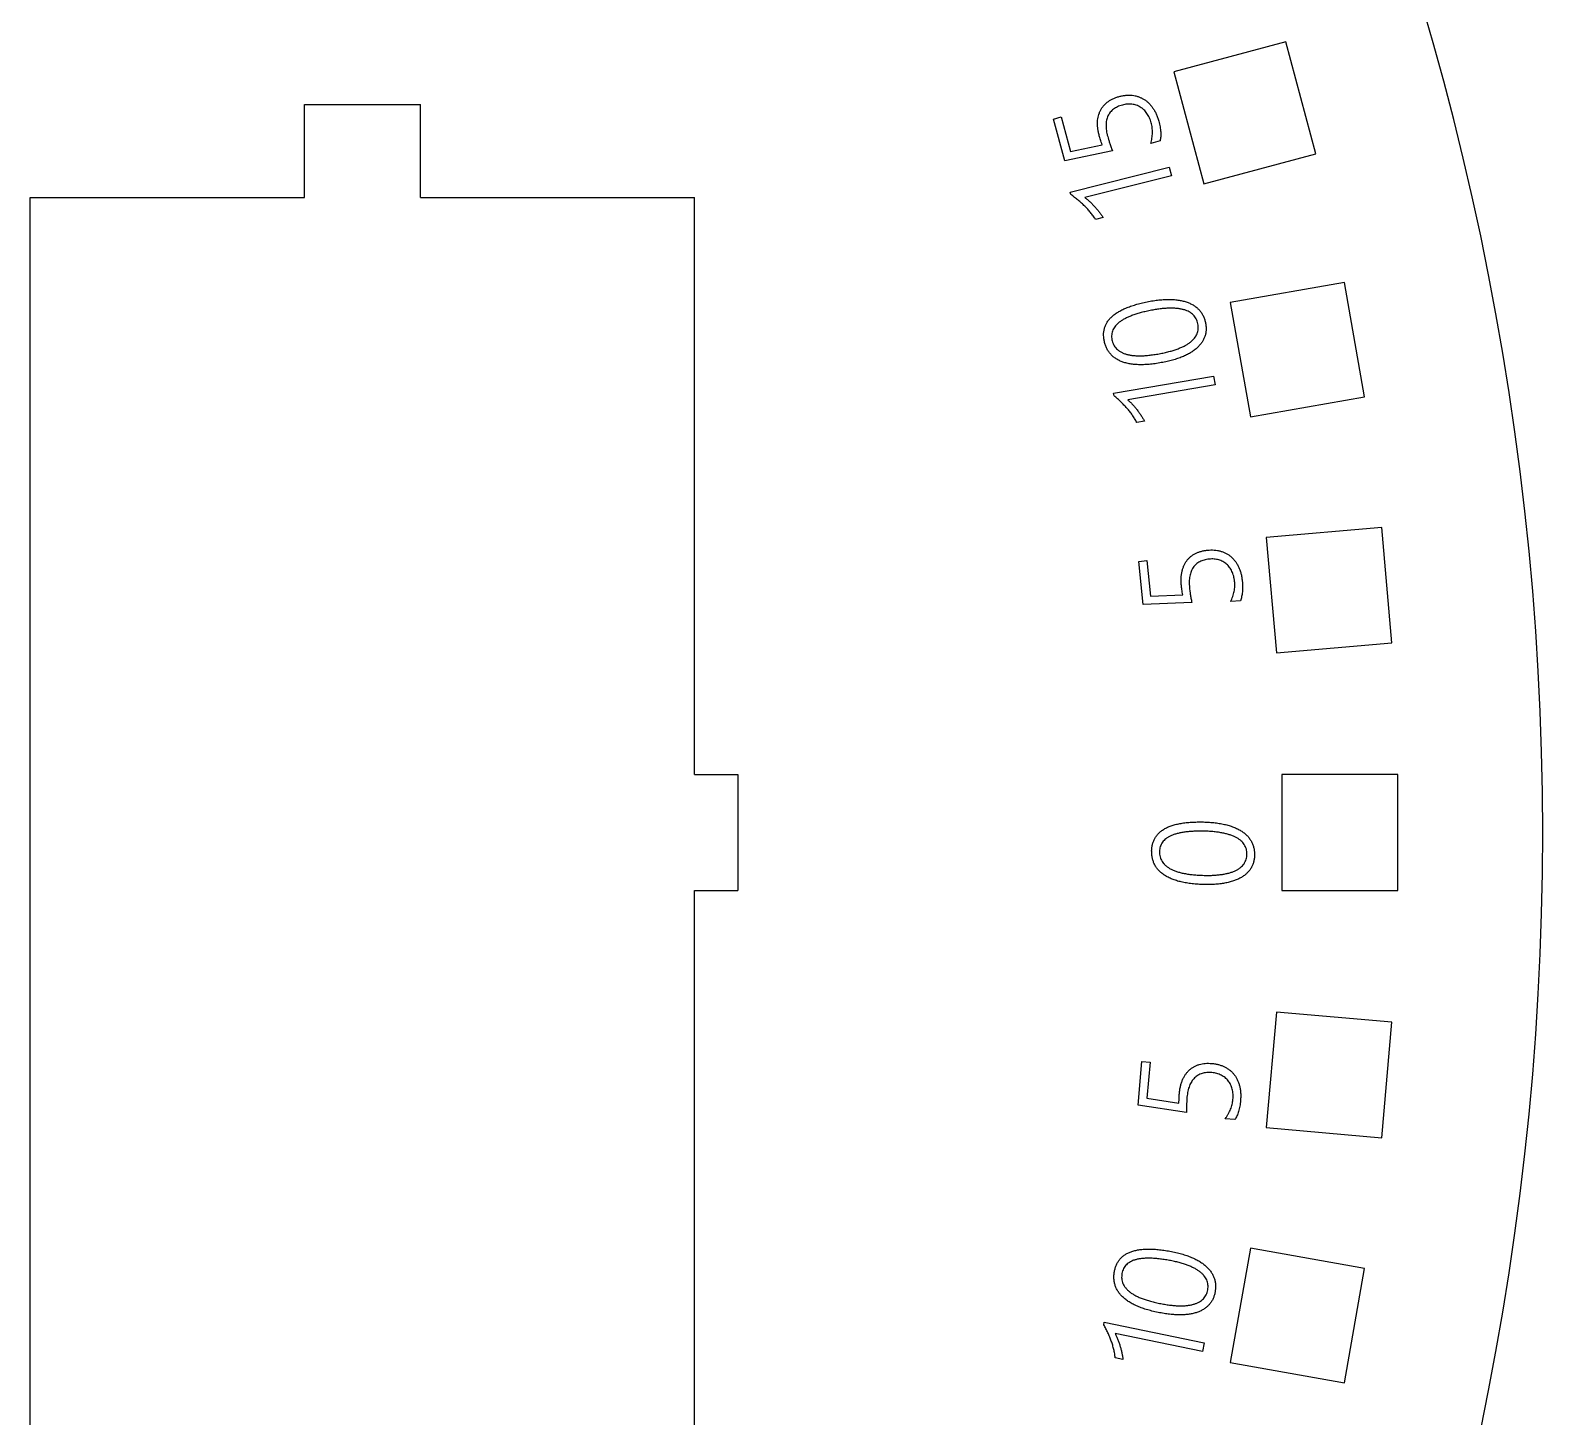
# Model space of a CAD drawing. Header units: millimetres. Extents: x 0 to 333, y 0 to 392.
# Drawn here: x 156 to 208.1, y 135.1 to 182.9 of the extents above; entities that cross this region are included whole.
import ezdxf

# ---------------------------------------------------------------- set-up
doc = ezdxf.new("R2010")
doc.units = ezdxf.units.MM

msp = doc.modelspace()

# ---------------------------------------------------------------- linework, layer by layer
at = {"color": 7, "linetype": 'Continuous', "lineweight": 25}
for p, q in [((199.267, 182.546), (195.403, 181.51)), ((200.302, 178.682), (199.267, 182.546)), ((195.403, 181.51), (196.438, 177.647)), ((165.425, 180.376), (169.425, 180.376)), ((165.425, 177.176), (165.425, 180.376)), ((169.425, 177.176), (169.425, 180.376)), ((191.247, 179.88), (191.514, 179.953)), ((191.514, 179.953), (191.84, 178.764)), ((191.641, 178.44), (191.247, 179.88)), ((191.84, 178.764), (192.931, 178.988)), ((194.928, 179.126), (194.605, 179.037)), ((193.285, 178.78), (191.641, 178.44)), ((196.438, 177.647), (200.302, 178.682)), ((191.829, 177.36), (195.241, 178.217)), ((195.316, 177.919), (192.332, 177.169)), ((195.241, 178.217), (195.316, 177.919)), ((191.851, 177.273), (191.829, 177.36)), ((155.975, 177.176), (165.425, 177.176)), ((155.975, 133.376), (155.975, 177.176)), ((169.425, 177.176), (178.875, 177.176)), ((178.875, 157.276), (178.875, 177.176)), ((192.968, 176.48), (192.705, 176.414)), ((201.286, 174.246), (197.346, 173.551)), ((201.98, 170.306), (201.286, 174.246)), ((197.346, 173.551), (198.041, 169.612)), ((193.326, 170.423), (196.771, 171.012)), ((196.822, 170.711), (193.81, 170.196)), ((196.771, 171.012), (196.822, 170.711)), ((193.341, 170.337), (193.326, 170.423)), ((198.041, 169.612), (201.98, 170.306)), ((194.387, 169.466), (194.121, 169.42)), ((202.573, 165.801), (198.589, 165.452)), ((198.589, 165.452), (198.937, 161.468)), ((202.922, 161.816), (202.573, 165.801)), ((194.2, 164.627), (194.476, 164.654)), ((194.348, 163.145), (194.2, 164.627)), ((194.476, 164.654), (194.598, 163.43)), ((194.598, 163.43), (195.708, 163.47)), ((197.694, 163.272), (197.362, 163.239)), ((196.021, 163.206), (194.348, 163.145)), ((198.937, 161.468), (202.922, 161.816)), ((178.875, 157.276), (180.375, 157.276)), ((180.375, 157.276), (180.375, 153.276)), ((203.12, 157.276), (199.12, 157.276)), ((199.12, 157.276), (199.12, 153.276)), ((203.12, 153.276), (203.12, 157.276)), ((178.875, 133.376), (178.875, 153.276)), ((178.875, 153.276), (180.375, 153.276)), ((199.12, 153.276), (203.12, 153.276)), ((198.937, 149.085), (198.589, 145.101)), ((202.922, 148.737), (198.937, 149.085)), ((202.573, 144.752), (202.922, 148.737)), ((194.169, 145.882), (194.302, 147.379)), ((194.302, 147.379), (194.58, 147.354)), ((194.58, 147.354), (194.47, 146.118)), ((194.47, 146.118), (195.577, 145.947)), ((195.838, 145.627), (194.169, 145.882)), ((197.507, 145.377), (197.171, 145.407)), ((198.589, 145.101), (202.573, 144.752)), ((198.041, 140.941), (197.346, 137.002)), ((201.98, 140.247), (198.041, 140.941)), ((201.286, 136.307), (201.98, 140.247)), ((192.987, 138.305), (193.005, 138.391)), ((193.005, 138.391), (196.449, 137.678)), ((196.387, 137.377), (193.374, 138.001)), ((196.449, 137.678), (196.387, 137.377)), ((193.647, 137.104), (193.381, 137.159)), ((197.346, 137.002), (201.286, 136.307))]:
    msp.add_line(p, q, dxfattribs=at)
msp.add_arc((108.12, 155.276), 100, 309.64611, 50.35389, dxfattribs=at)
for points, knots in [([(192.83, 179.302), (192.819, 179.345), (192.798, 179.428), (192.778, 179.552), (192.767, 179.67), (192.769, 179.784), (192.78, 179.891), (192.801, 179.993), (192.831, 180.089), (192.87, 180.179), (192.92, 180.262), (192.979, 180.34), (193.047, 180.411), (193.124, 180.475), (193.21, 180.532), (193.304, 180.582), (193.407, 180.625), (193.48, 180.646), (193.517, 180.658)], [0, 0, 0, 0, 0.0765168, 0.1490032, 0.2179308, 0.2833322, 0.3457858, 0.4057986, 0.4635562, 0.5202675, 0.5761344, 0.6324836, 0.6889168, 0.7467388, 0.8066275, 0.8680803, 0.9326225, 1, 1, 1, 1]), ([(193.517, 180.658), (193.556, 180.667), (193.631, 180.686), (193.745, 180.701), (193.857, 180.707), (193.965, 180.7), (194.071, 180.684), (194.172, 180.656), (194.268, 180.618), (194.36, 180.57), (194.447, 180.511), (194.528, 180.441), (194.604, 180.361), (194.673, 180.269), (194.738, 180.169), (194.793, 180.057), (194.842, 179.937), (194.867, 179.852), (194.88, 179.808)], [0, 0, 0, 0, 0.0657235, 0.1288603, 0.1899063, 0.2498216, 0.3083733, 0.3659405, 0.4226371, 0.4796442, 0.5373281, 0.5960974, 0.6563813, 0.7194019, 0.7851242, 0.8534828, 0.924697, 1, 1, 1, 1]), ([(193.626, 180.363), (193.596, 180.354), (193.539, 180.337), (193.459, 180.303), (193.386, 180.264), (193.32, 180.22), (193.261, 180.17), (193.209, 180.115), (193.166, 180.053), (193.129, 179.987), (193.101, 179.915), (193.08, 179.838), (193.067, 179.756), (193.063, 179.669), (193.064, 179.578), (193.076, 179.481), (193.093, 179.379), (193.111, 179.311), (193.121, 179.275)], [0, 0, 0, 0, 0.066911, 0.130374, 0.190922, 0.248451, 0.304358, 0.359403, 0.414077, 0.469078, 0.525409, 0.583533, 0.64338, 0.706747, 0.773658, 0.844609, 0.919886, 1, 1, 1, 1]), ([(194.622, 179.75), (194.613, 179.781), (194.596, 179.841), (194.561, 179.925), (194.521, 180.005), (194.475, 180.076), (194.425, 180.141), (194.37, 180.2), (194.31, 180.25), (194.246, 180.293), (194.179, 180.33), (194.108, 180.358), (194.034, 180.379), (193.956, 180.391), (193.876, 180.397), (193.793, 180.394), (193.709, 180.383), (193.654, 180.369), (193.626, 180.363)], [0, 0, 0, 0, 0.072191, 0.141968, 0.208415, 0.273071, 0.33563, 0.395792, 0.455, 0.513084, 0.570654, 0.628633, 0.686754, 0.746757, 0.807739, 0.869683, 0.933787, 1, 1, 1, 1]), ([(194.605, 179.037), (194.613, 179.068), (194.629, 179.131), (194.647, 179.224), (194.658, 179.316), (194.665, 179.407), (194.663, 179.495), (194.656, 179.582), (194.643, 179.667), (194.629, 179.723), (194.622, 179.75)], [0, 0, 0, 0, 0.135486, 0.267381, 0.394997, 0.519927, 0.642662, 0.762838, 0.882116, 1, 1, 1, 1]), ([(194.88, 179.808), (194.888, 179.775), (194.905, 179.71), (194.925, 179.614), (194.939, 179.522), (194.949, 179.435), (194.951, 179.352), (194.95, 179.272), (194.942, 179.197), (194.932, 179.149), (194.928, 179.126)], [0, 0, 0, 0, 0.149208, 0.29081, 0.424881, 0.551911, 0.672145, 0.787215, 0.895645, 1, 1, 1, 1]), ([(192.931, 178.988), (192.92, 179.019), (192.9, 179.078), (192.873, 179.161), (192.849, 179.235), (192.836, 179.281), (192.83, 179.302)], [0, 0, 0, 0, 0.2995404, 0.5644339, 0.7987874, 1, 1, 1, 1]), ([(193.121, 179.275), (193.13, 179.243), (193.15, 179.172), (193.188, 179.058), (193.233, 178.925), (193.267, 178.83), (193.285, 178.78)], [0, 0, 0, 0, 0.192687, 0.42395, 0.692603, 1, 1, 1, 1]), ([(192.705, 176.414), (192.678, 176.455), (192.625, 176.539), (192.534, 176.657), (192.436, 176.771), (192.33, 176.879), (192.219, 176.983), (192.102, 177.084), (191.979, 177.181), (191.894, 177.242), (191.851, 177.273)], [0, 0, 0, 0, 0.122077, 0.244066, 0.36692, 0.490274, 0.615329, 0.741904, 0.870214, 1, 1, 1, 1]), ([(192.332, 177.169), (192.363, 177.147), (192.426, 177.101), (192.514, 177.02), (192.603, 176.935), (192.687, 176.845), (192.768, 176.753), (192.842, 176.66), (192.909, 176.569), (192.949, 176.509), (192.968, 176.48)], [0, 0, 0, 0, 0.120801, 0.248667, 0.379524, 0.510949, 0.641004, 0.768929, 0.889432, 1, 1, 1, 1]), ([(194.533, 173.587), (194.602, 173.6), (194.737, 173.624), (194.934, 173.648), (195.121, 173.661), (195.297, 173.662), (195.462, 173.651), (195.616, 173.63), (195.758, 173.599), (195.889, 173.555), (196.009, 173.502), (196.117, 173.439), (196.213, 173.363), (196.296, 173.278), (196.367, 173.182), (196.424, 173.076), (196.469, 172.96), (196.487, 172.879), (196.497, 172.837)], [0, 0, 0, 0, 0.089701, 0.173942, 0.253213, 0.327809, 0.397737, 0.46333, 0.524991, 0.583297, 0.638636, 0.69151, 0.742479, 0.79268, 0.842792, 0.89354, 0.945433, 1, 1, 1, 1]), ([(193.001, 172.24), (192.994, 172.281), (192.98, 172.361), (192.98, 172.481), (192.992, 172.596), (193.021, 172.705), (193.064, 172.809), (193.123, 172.907), (193.197, 173), (193.286, 173.088), (193.391, 173.169), (193.509, 173.245), (193.643, 173.316), (193.792, 173.381), (193.956, 173.441), (194.135, 173.496), (194.328, 173.546), (194.463, 173.573), (194.533, 173.587)], [0, 0, 0, 0, 0.054571, 0.106477, 0.15622, 0.204778, 0.253377, 0.30297, 0.354211, 0.40839, 0.465374, 0.526816, 0.592603, 0.663151, 0.738905, 0.820402, 0.907173, 1, 1, 1, 1]), ([(194.63, 173.284), (194.569, 173.272), (194.452, 173.249), (194.283, 173.207), (194.127, 173.163), (193.985, 173.115), (193.854, 173.064), (193.737, 173.01), (193.632, 172.952), (193.539, 172.89), (193.46, 172.825), (193.393, 172.757), (193.339, 172.685), (193.299, 172.608), (193.271, 172.529), (193.256, 172.446), (193.254, 172.359), (193.263, 172.302), (193.267, 172.272)], [0, 0, 0, 0, 0.0984683, 0.1903697, 0.2765644, 0.3564871, 0.4305579, 0.49914, 0.5628693, 0.6214751, 0.6757774, 0.726121, 0.7735047, 0.8186593, 0.8629735, 0.9073756, 0.9525804, 1, 1, 1, 1]), ([(196.232, 172.82), (196.225, 172.85), (196.212, 172.907), (196.177, 172.987), (196.132, 173.059), (196.076, 173.125), (196.009, 173.181), (195.933, 173.232), (195.845, 173.272), (195.749, 173.305), (195.642, 173.33), (195.525, 173.348), (195.399, 173.356), (195.263, 173.359), (195.117, 173.352), (194.963, 173.338), (194.799, 173.316), (194.687, 173.295), (194.63, 173.284)], [0, 0, 0, 0, 0.048332, 0.095027, 0.140642, 0.186571, 0.23358, 0.282578, 0.33418, 0.38932, 0.448433, 0.511626, 0.580018, 0.653602, 0.732234, 0.816123, 0.905057, 1, 1, 1, 1]), ([(194.94, 171.795), (194.997, 171.806), (195.108, 171.828), (195.267, 171.868), (195.414, 171.912), (195.549, 171.959), (195.673, 172.01), (195.785, 172.064), (195.885, 172.123), (195.974, 172.186), (196.05, 172.253), (196.115, 172.323), (196.167, 172.398), (196.205, 172.476), (196.231, 172.557), (196.245, 172.642), (196.246, 172.731), (196.237, 172.79), (196.232, 172.82)], [0, 0, 0, 0, 0.094639, 0.183774, 0.267192, 0.345331, 0.41767, 0.485522, 0.548685, 0.607607, 0.66259, 0.71424, 0.763071, 0.81003, 0.855813, 0.902334, 0.949819, 1, 1, 1, 1]), ([(196.497, 172.837), (196.503, 172.797), (196.515, 172.72), (196.516, 172.603), (196.503, 172.491), (196.474, 172.383), (196.431, 172.28), (196.374, 172.18), (196.301, 172.087), (196.216, 171.997), (196.115, 171.913), (196.001, 171.834), (195.872, 171.761), (195.729, 171.694), (195.573, 171.632), (195.402, 171.578), (195.218, 171.529), (195.09, 171.503), (195.023, 171.489)], [0, 0, 0, 0, 0.053709, 0.105065, 0.155195, 0.204712, 0.254455, 0.305293, 0.357979, 0.413135, 0.471174, 0.532903, 0.598917, 0.66939, 0.744677, 0.824574, 0.909538, 1, 1, 1, 1]), ([(195.023, 171.489), (194.951, 171.476), (194.81, 171.45), (194.603, 171.425), (194.409, 171.409), (194.227, 171.406), (194.056, 171.414), (193.898, 171.434), (193.751, 171.466), (193.616, 171.508), (193.494, 171.562), (193.385, 171.627), (193.287, 171.702), (193.203, 171.789), (193.132, 171.886), (193.075, 171.994), (193.028, 172.112), (193.01, 172.196), (193.001, 172.24)], [0, 0, 0, 0, 0.091416, 0.176893, 0.257274, 0.332457, 0.402746, 0.468197, 0.529874, 0.587876, 0.642612, 0.694683, 0.745119, 0.794352, 0.843556, 0.893678, 0.945445, 1, 1, 1, 1]), ([(193.267, 172.272), (193.274, 172.242), (193.288, 172.182), (193.323, 172.1), (193.368, 172.024), (193.425, 171.957), (193.492, 171.898), (193.572, 171.848), (193.66, 171.804), (193.76, 171.77), (193.871, 171.743), (193.992, 171.725), (194.124, 171.715), (194.267, 171.715), (194.42, 171.721), (194.584, 171.738), (194.759, 171.761), (194.879, 171.783), (194.94, 171.795)], [0, 0, 0, 0, 0.048133, 0.094325, 0.139242, 0.184003, 0.230002, 0.278028, 0.328719, 0.383129, 0.44167, 0.505117, 0.573173, 0.646904, 0.726206, 0.811325, 0.902784, 1, 1, 1, 1]), ([(194.121, 169.42), (194.098, 169.463), (194.051, 169.55), (193.971, 169.675), (193.883, 169.794), (193.786, 169.91), (193.683, 170.02), (193.575, 170.129), (193.461, 170.235), (193.381, 170.303), (193.341, 170.337)], [0, 0, 0, 0, 0.122128, 0.243751, 0.366451, 0.489892, 0.614994, 0.74124, 0.86965, 1, 1, 1, 1]), ([(193.81, 170.196), (193.839, 170.171), (193.897, 170.121), (193.979, 170.035), (194.061, 169.944), (194.137, 169.848), (194.211, 169.751), (194.276, 169.653), (194.337, 169.559), (194.371, 169.496), (194.387, 169.466)], [0, 0, 0, 0, 0.12076, 0.24883, 0.38035, 0.511829, 0.641709, 0.768861, 0.889747, 1, 1, 1, 1]), ([(195.661, 163.795), (195.657, 163.839), (195.651, 163.924), (195.652, 164.049), (195.661, 164.167), (195.681, 164.278), (195.709, 164.383), (195.747, 164.479), (195.792, 164.569), (195.846, 164.651), (195.909, 164.725), (195.979, 164.792), (196.058, 164.849), (196.144, 164.9), (196.238, 164.941), (196.339, 164.975), (196.448, 164.999), (196.523, 165.008), (196.561, 165.013)], [0, 0, 0, 0, 0.076896, 0.149096, 0.217825, 0.283213, 0.345667, 0.405886, 0.463823, 0.520692, 0.576898, 0.632637, 0.688995, 0.746875, 0.806525, 0.868235, 0.932494, 1, 1, 1, 1]), ([(196.561, 165.013), (196.601, 165.016), (196.679, 165.022), (196.794, 165.019), (196.904, 165.004), (197.011, 164.98), (197.111, 164.946), (197.206, 164.903), (197.295, 164.849), (197.377, 164.786), (197.452, 164.713), (197.521, 164.631), (197.581, 164.54), (197.634, 164.439), (197.68, 164.329), (197.717, 164.211), (197.744, 164.085), (197.754, 163.997), (197.76, 163.952)], [0, 0, 0, 0, 0.06598, 0.129522, 0.190793, 0.25071, 0.309475, 0.36684, 0.423654, 0.480664, 0.538337, 0.597066, 0.657305, 0.720264, 0.785645, 0.853843, 0.924817, 1, 1, 1, 1]), ([(196.618, 164.705), (196.588, 164.702), (196.529, 164.694), (196.445, 164.675), (196.367, 164.649), (196.294, 164.616), (196.228, 164.577), (196.169, 164.531), (196.116, 164.478), (196.069, 164.419), (196.029, 164.353), (195.995, 164.281), (195.969, 164.202), (195.949, 164.118), (195.937, 164.027), (195.932, 163.93), (195.932, 163.827), (195.938, 163.757), (195.941, 163.72)], [0, 0, 0, 0, 0.067226, 0.130183, 0.190542, 0.248263, 0.304009, 0.359249, 0.413677, 0.468829, 0.524844, 0.582782, 0.643141, 0.706722, 0.773433, 0.844288, 0.919702, 1, 1, 1, 1]), ([(197.497, 163.937), (197.494, 163.969), (197.486, 164.031), (197.466, 164.12), (197.44, 164.204), (197.407, 164.283), (197.368, 164.355), (197.324, 164.421), (197.274, 164.481), (197.219, 164.534), (197.159, 164.582), (197.094, 164.622), (197.024, 164.654), (196.95, 164.68), (196.871, 164.698), (196.789, 164.709), (196.705, 164.712), (196.648, 164.708), (196.618, 164.705)], [0, 0, 0, 0, 0.072862, 0.141895, 0.208538, 0.272792, 0.335243, 0.395477, 0.454403, 0.512717, 0.570287, 0.627869, 0.686211, 0.746029, 0.806942, 0.869441, 0.933607, 1, 1, 1, 1]), ([(195.708, 163.47), (195.703, 163.502), (195.693, 163.563), (195.679, 163.65), (195.669, 163.726), (195.663, 163.774), (195.661, 163.795)], [0, 0, 0, 0, 0.29918, 0.565404, 0.800219, 1, 1, 1, 1]), ([(197.362, 163.239), (197.375, 163.269), (197.401, 163.327), (197.435, 163.416), (197.461, 163.505), (197.481, 163.593), (197.496, 163.68), (197.502, 163.766), (197.505, 163.852), (197.5, 163.909), (197.497, 163.937)], [0, 0, 0, 0, 0.1354701, 0.2670608, 0.3955151, 0.5198168, 0.6426095, 0.7622462, 0.8814927, 1, 1, 1, 1]), ([(197.76, 163.952), (197.763, 163.918), (197.768, 163.851), (197.772, 163.754), (197.772, 163.661), (197.765, 163.574), (197.754, 163.491), (197.739, 163.413), (197.72, 163.34), (197.702, 163.294), (197.694, 163.272)], [0, 0, 0, 0, 0.148459, 0.290412, 0.424052, 0.551856, 0.672093, 0.786202, 0.895926, 1, 1, 1, 1]), ([(195.941, 163.72), (195.945, 163.687), (195.952, 163.614), (195.971, 163.495), (195.993, 163.357), (196.012, 163.258), (196.021, 163.206)], [0, 0, 0, 0, 0.193344, 0.423416, 0.692656, 1, 1, 1, 1]), ([(194.637, 154.646), (194.639, 154.688), (194.644, 154.769), (194.668, 154.887), (194.703, 154.997), (194.756, 155.097), (194.82, 155.19), (194.898, 155.274), (194.99, 155.349), (195.096, 155.416), (195.215, 155.473), (195.347, 155.522), (195.493, 155.563), (195.653, 155.595), (195.826, 155.62), (196.012, 155.635), (196.211, 155.643), (196.349, 155.641), (196.42, 155.641)], [0, 0, 0, 0, 0.054508, 0.106457, 0.156248, 0.204851, 0.253412, 0.303007, 0.354119, 0.408248, 0.465551, 0.526906, 0.592383, 0.663285, 0.73908, 0.820252, 0.907072, 1, 1, 1, 1]), ([(196.42, 155.641), (196.491, 155.638), (196.628, 155.634), (196.826, 155.615), (197.011, 155.588), (197.184, 155.552), (197.343, 155.507), (197.489, 155.454), (197.622, 155.393), (197.742, 155.323), (197.847, 155.246), (197.94, 155.161), (198.017, 155.067), (198.08, 154.965), (198.129, 154.857), (198.163, 154.741), (198.183, 154.618), (198.183, 154.534), (198.184, 154.492)], [0, 0, 0, 0, 0.089626, 0.173821, 0.253115, 0.32772, 0.397637, 0.463227, 0.525199, 0.583379, 0.638608, 0.691547, 0.742561, 0.792757, 0.84279, 0.893271, 0.945585, 1, 1, 1, 1]), ([(196.452, 155.324), (196.39, 155.324), (196.27, 155.326), (196.096, 155.321), (195.935, 155.311), (195.784, 155.295), (195.646, 155.271), (195.52, 155.244), (195.405, 155.209), (195.302, 155.168), (195.21, 155.121), (195.131, 155.068), (195.063, 155.009), (195.006, 154.944), (194.963, 154.871), (194.931, 154.794), (194.91, 154.71), (194.907, 154.651), (194.905, 154.621)], [0, 0, 0, 0, 0.098255, 0.190522, 0.276537, 0.356437, 0.430888, 0.499566, 0.562919, 0.621359, 0.675572, 0.726314, 0.77352, 0.818638, 0.863056, 0.9071, 0.952388, 1, 1, 1, 1]), ([(197.921, 154.532), (197.921, 154.562), (197.92, 154.62), (197.903, 154.706), (197.875, 154.787), (197.832, 154.862), (197.78, 154.932), (197.715, 154.996), (197.638, 155.055), (197.55, 155.108), (197.451, 155.155), (197.341, 155.196), (197.219, 155.232), (197.086, 155.261), (196.943, 155.286), (196.788, 155.305), (196.623, 155.318), (196.51, 155.322), (196.452, 155.324)], [0, 0, 0, 0, 0.048318, 0.094743, 0.140659, 0.186606, 0.233643, 0.282397, 0.334267, 0.38925, 0.448355, 0.511747, 0.580098, 0.653511, 0.732038, 0.816179, 0.905311, 1, 1, 1, 1]), ([(196.458, 153.484), (196.384, 153.486), (196.241, 153.49), (196.033, 153.509), (195.84, 153.536), (195.66, 153.571), (195.495, 153.615), (195.344, 153.668), (195.208, 153.73), (195.085, 153.8), (194.977, 153.879), (194.883, 153.966), (194.804, 154.06), (194.74, 154.162), (194.692, 154.273), (194.658, 154.391), (194.638, 154.516), (194.637, 154.602), (194.637, 154.646)], [0, 0, 0, 0, 0.0912398, 0.1768944, 0.2574291, 0.3324942, 0.4027352, 0.4684397, 0.5300291, 0.5880145, 0.6427719, 0.6950757, 0.74528, 0.7944933, 0.8436806, 0.8938891, 0.9456259, 1, 1, 1, 1]), ([(194.905, 154.621), (194.906, 154.59), (194.907, 154.529), (194.924, 154.441), (194.952, 154.357), (194.993, 154.28), (195.047, 154.208), (195.113, 154.141), (195.191, 154.081), (195.281, 154.025), (195.384, 153.976), (195.499, 153.933), (195.626, 153.895), (195.765, 153.865), (195.917, 153.839), (196.081, 153.82), (196.257, 153.806), (196.379, 153.803), (196.442, 153.801)], [0, 0, 0, 0, 0.0480608, 0.0942809, 0.1392506, 0.1840061, 0.2301113, 0.2780546, 0.3287128, 0.3830229, 0.4417028, 0.5048012, 0.5732185, 0.6468387, 0.7260086, 0.8112879, 0.9024443, 1, 1, 1, 1]), ([(196.442, 153.801), (196.499, 153.8), (196.612, 153.799), (196.776, 153.803), (196.929, 153.816), (197.071, 153.833), (197.203, 153.857), (197.324, 153.887), (197.435, 153.923), (197.535, 153.966), (197.624, 154.015), (197.701, 154.07), (197.767, 154.132), (197.822, 154.2), (197.865, 154.274), (197.897, 154.355), (197.916, 154.441), (197.919, 154.501), (197.921, 154.532)], [0, 0, 0, 0, 0.094527, 0.183692, 0.266903, 0.34505, 0.417622, 0.485278, 0.5486, 0.60752, 0.662607, 0.714007, 0.76286, 0.809799, 0.855789, 0.902216, 0.950049, 1, 1, 1, 1]), ([(198.184, 154.492), (198.181, 154.451), (198.177, 154.373), (198.154, 154.259), (198.116, 154.153), (198.065, 154.052), (198.001, 153.96), (197.924, 153.875), (197.833, 153.798), (197.73, 153.729), (197.615, 153.668), (197.486, 153.615), (197.345, 153.572), (197.191, 153.536), (197.025, 153.508), (196.847, 153.491), (196.656, 153.482), (196.525, 153.483), (196.458, 153.484)], [0, 0, 0, 0, 0.053724, 0.105107, 0.155209, 0.20494, 0.255032, 0.305497, 0.358519, 0.413524, 0.471631, 0.533288, 0.599322, 0.669634, 0.74479, 0.824388, 0.909709, 1, 1, 1, 1]), ([(195.592, 146.279), (195.596, 146.323), (195.606, 146.409), (195.631, 146.533), (195.662, 146.648), (195.703, 146.754), (195.751, 146.851), (195.806, 146.94), (195.868, 147.02), (195.937, 147.091), (196.013, 147.152), (196.095, 147.206), (196.185, 147.247), (196.28, 147.281), (196.381, 147.305), (196.487, 147.318), (196.599, 147.323), (196.675, 147.317), (196.714, 147.315)], [0, 0, 0, 0, 0.076665, 0.149267, 0.217651, 0.282908, 0.345473, 0.405529, 0.463542, 0.520238, 0.576393, 0.632333, 0.688875, 0.746578, 0.806306, 0.868156, 0.932426, 1, 1, 1, 1]), ([(196.714, 147.315), (196.754, 147.31), (196.832, 147.302), (196.945, 147.276), (197.052, 147.242), (197.152, 147.199), (197.245, 147.146), (197.331, 147.085), (197.409, 147.016), (197.478, 146.937), (197.539, 146.851), (197.591, 146.756), (197.635, 146.654), (197.668, 146.544), (197.694, 146.426), (197.706, 146.302), (197.71, 146.172), (197.704, 146.083), (197.701, 146.037)], [0, 0, 0, 0, 0.0658937, 0.1288302, 0.1901994, 0.2499466, 0.3084595, 0.3658753, 0.4226206, 0.4796571, 0.5373894, 0.5960521, 0.6568718, 0.7199762, 0.7855732, 0.8536448, 0.9248408, 1, 1, 1, 1]), ([(196.713, 146.999), (196.682, 147.001), (196.623, 147.005), (196.535, 147.002), (196.453, 146.991), (196.375, 146.973), (196.302, 146.945), (196.234, 146.911), (196.172, 146.868), (196.113, 146.819), (196.062, 146.76), (196.014, 146.696), (195.974, 146.623), (195.939, 146.543), (195.909, 146.456), (195.885, 146.361), (195.867, 146.259), (195.859, 146.188), (195.855, 146.152)], [0, 0, 0, 0, 0.067121, 0.130594, 0.190479, 0.248275, 0.304415, 0.359313, 0.414246, 0.469462, 0.525702, 0.583682, 0.643947, 0.707208, 0.773756, 0.84456, 0.920031, 1, 1, 1, 1]), ([(197.439, 146.073), (197.441, 146.105), (197.445, 146.168), (197.443, 146.26), (197.432, 146.348), (197.415, 146.432), (197.39, 146.511), (197.359, 146.585), (197.32, 146.654), (197.275, 146.717), (197.225, 146.775), (197.168, 146.826), (197.105, 146.872), (197.036, 146.911), (196.962, 146.945), (196.883, 146.97), (196.8, 146.99), (196.742, 146.996), (196.713, 146.999)], [0, 0, 0, 0, 0.072811, 0.141802, 0.208583, 0.273075, 0.335303, 0.39568, 0.454571, 0.512872, 0.570462, 0.628008, 0.686186, 0.746071, 0.807091, 0.869482, 0.933682, 1, 1, 1, 1]), ([(195.577, 145.947), (195.578, 145.98), (195.58, 146.043), (195.582, 146.132), (195.586, 146.209), (195.59, 146.257), (195.592, 146.279)], [0, 0, 0, 0, 0.298918, 0.565837, 0.798824, 1, 1, 1, 1]), ([(195.855, 146.152), (195.853, 146.118), (195.847, 146.044), (195.843, 145.923), (195.839, 145.782), (195.838, 145.681), (195.838, 145.627)], [0, 0, 0, 0, 0.193826, 0.423882, 0.693041, 1, 1, 1, 1]), ([(197.171, 145.407), (197.19, 145.434), (197.228, 145.487), (197.277, 145.569), (197.321, 145.651), (197.357, 145.735), (197.388, 145.818), (197.411, 145.903), (197.43, 145.987), (197.436, 146.044), (197.439, 146.073)], [0, 0, 0, 0, 0.13619, 0.267605, 0.395537, 0.520123, 0.642715, 0.763258, 0.881953, 1, 1, 1, 1]), ([(197.701, 146.037), (197.698, 146.003), (197.691, 145.936), (197.676, 145.839), (197.657, 145.748), (197.635, 145.662), (197.609, 145.582), (197.579, 145.508), (197.545, 145.44), (197.519, 145.398), (197.507, 145.377)], [0, 0, 0, 0, 0.1488675, 0.290306, 0.4248003, 0.551278, 0.6726163, 0.7870738, 0.8956913, 1, 1, 1, 1]), ([(193.354, 140.142), (193.363, 140.183), (193.38, 140.263), (193.423, 140.374), (193.475, 140.477), (193.542, 140.568), (193.62, 140.649), (193.711, 140.718), (193.813, 140.779), (193.928, 140.827), (194.054, 140.865), (194.192, 140.893), (194.342, 140.91), (194.505, 140.917), (194.679, 140.914), (194.865, 140.899), (195.063, 140.876), (195.198, 140.852), (195.268, 140.84)], [0, 0, 0, 0, 0.0547122, 0.1063193, 0.1562834, 0.2048079, 0.2533885, 0.3030248, 0.3543418, 0.4082571, 0.4655174, 0.5267467, 0.5924919, 0.6631085, 0.7389276, 0.8202327, 0.9071639, 1, 1, 1, 1]), ([(195.268, 140.84), (195.337, 140.826), (195.471, 140.8), (195.664, 140.75), (195.842, 140.695), (196.006, 140.632), (196.156, 140.562), (196.292, 140.487), (196.413, 140.406), (196.519, 140.318), (196.612, 140.225), (196.688, 140.126), (196.75, 140.022), (196.796, 139.912), (196.827, 139.797), (196.842, 139.678), (196.842, 139.554), (196.829, 139.471), (196.823, 139.429)], [0, 0, 0, 0, 0.089502, 0.174106, 0.253084, 0.327654, 0.397735, 0.463273, 0.525098, 0.583299, 0.638681, 0.691521, 0.742563, 0.792915, 0.842822, 0.893524, 0.945637, 1, 1, 1, 1]), ([(195.248, 140.523), (195.188, 140.533), (195.07, 140.554), (194.898, 140.577), (194.737, 140.592), (194.587, 140.599), (194.447, 140.6), (194.318, 140.591), (194.199, 140.575), (194.091, 140.551), (193.994, 140.52), (193.907, 140.48), (193.83, 140.433), (193.765, 140.377), (193.71, 140.313), (193.666, 140.241), (193.633, 140.161), (193.62, 140.104), (193.614, 140.075)], [0, 0, 0, 0, 0.098312, 0.190411, 0.276422, 0.356497, 0.430823, 0.499263, 0.562865, 0.621262, 0.675668, 0.725973, 0.773604, 0.818824, 0.86298, 0.907175, 0.952508, 1, 1, 1, 1]), ([(196.571, 139.51), (196.575, 139.539), (196.584, 139.598), (196.58, 139.685), (196.565, 139.769), (196.536, 139.85), (196.495, 139.927), (196.441, 140.001), (196.375, 140.07), (196.297, 140.136), (196.207, 140.198), (196.105, 140.257), (195.99, 140.31), (195.864, 140.361), (195.727, 140.409), (195.577, 140.451), (195.417, 140.49), (195.306, 140.512), (195.248, 140.523)], [0, 0, 0, 0, 0.0482716, 0.0951171, 0.1408055, 0.1868087, 0.2336746, 0.282883, 0.3341896, 0.3891777, 0.4479402, 0.5117263, 0.5797051, 0.6533935, 0.7321606, 0.815978, 0.9052422, 1, 1, 1, 1]), ([(194.964, 138.71), (194.892, 138.724), (194.751, 138.751), (194.55, 138.802), (194.364, 138.858), (194.193, 138.922), (194.037, 138.991), (193.897, 139.066), (193.772, 139.149), (193.662, 139.238), (193.567, 139.332), (193.49, 139.433), (193.426, 139.538), (193.38, 139.649), (193.349, 139.766), (193.334, 139.887), (193.335, 140.014), (193.348, 140.099), (193.354, 140.142)], [0, 0, 0, 0, 0.09117, 0.176993, 0.257238, 0.332219, 0.4025, 0.468169, 0.52967, 0.587771, 0.642661, 0.694866, 0.745053, 0.794557, 0.843655, 0.893831, 0.945682, 1, 1, 1, 1]), ([(193.614, 140.075), (193.61, 140.045), (193.601, 139.985), (193.603, 139.895), (193.618, 139.808), (193.647, 139.725), (193.688, 139.645), (193.743, 139.57), (193.81, 139.498), (193.89, 139.429), (193.984, 139.364), (194.09, 139.304), (194.209, 139.246), (194.342, 139.194), (194.487, 139.145), (194.645, 139.1), (194.816, 139.059), (194.936, 139.036), (194.997, 139.024)], [0, 0, 0, 0, 0.048086, 0.094032, 0.139159, 0.184247, 0.230098, 0.278025, 0.328725, 0.38317, 0.441781, 0.504998, 0.5732, 0.647099, 0.726233, 0.811483, 0.902569, 1, 1, 1, 1]), ([(196.823, 139.429), (196.814, 139.39), (196.798, 139.313), (196.757, 139.205), (196.703, 139.105), (196.637, 139.015), (196.559, 138.935), (196.47, 138.863), (196.369, 138.801), (196.257, 138.749), (196.133, 138.708), (195.998, 138.676), (195.852, 138.655), (195.695, 138.644), (195.527, 138.644), (195.348, 138.655), (195.159, 138.677), (195.03, 138.699), (194.964, 138.71)], [0, 0, 0, 0, 0.053597, 0.105139, 0.155286, 0.20482, 0.254669, 0.305247, 0.358121, 0.413094, 0.471128, 0.533122, 0.598903, 0.669572, 0.744502, 0.824654, 0.909645, 1, 1, 1, 1]), ([(194.997, 139.024), (195.054, 139.014), (195.165, 138.995), (195.327, 138.974), (195.48, 138.961), (195.623, 138.956), (195.757, 138.959), (195.881, 138.969), (195.995, 138.988), (196.101, 139.014), (196.196, 139.049), (196.281, 139.09), (196.356, 139.141), (196.421, 139.199), (196.475, 139.265), (196.518, 139.34), (196.551, 139.422), (196.564, 139.48), (196.571, 139.51)], [0, 0, 0, 0, 0.094844, 0.183715, 0.267139, 0.345293, 0.418004, 0.485534, 0.548657, 0.607645, 0.662814, 0.714173, 0.762864, 0.809683, 0.856124, 0.902215, 0.950108, 1, 1, 1, 1]), ([(193.381, 137.159), (193.376, 137.209), (193.364, 137.307), (193.333, 137.453), (193.295, 137.598), (193.247, 137.741), (193.192, 137.883), (193.129, 138.024), (193.062, 138.166), (193.012, 138.258), (192.987, 138.305)], [0, 0, 0, 0, 0.12206, 0.24376, 0.366489, 0.489709, 0.6151, 0.741411, 0.869657, 1, 1, 1, 1]), ([(193.374, 138.001), (193.392, 137.968), (193.429, 137.899), (193.474, 137.788), (193.516, 137.672), (193.553, 137.554), (193.587, 137.437), (193.612, 137.321), (193.634, 137.21), (193.643, 137.138), (193.647, 137.104)], [0, 0, 0, 0, 0.1207868, 0.2489109, 0.380287, 0.5120974, 0.6416864, 0.7696338, 0.8898828, 1, 1, 1, 1])]:
    msp.add_open_spline(points, degree=3, knots=knots, dxfattribs=at)

doc.saveas('drawing.dxf')
